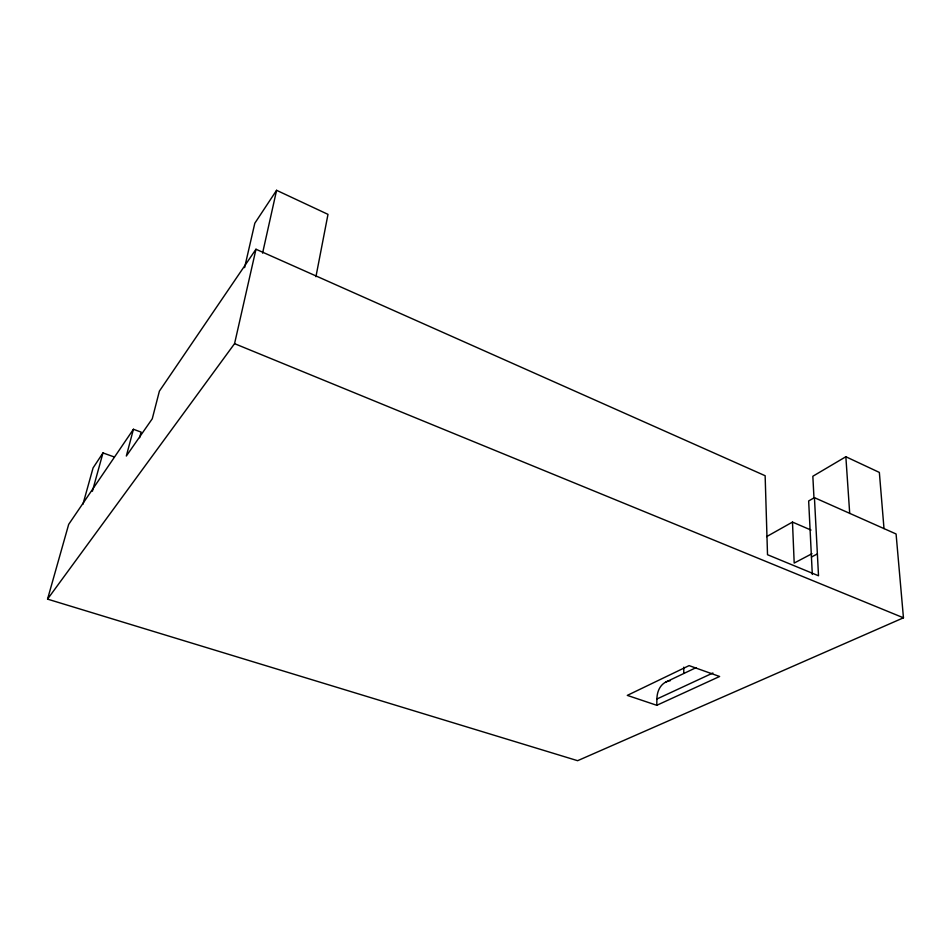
<?xml version="1.0" encoding="UTF-8"?>
<svg xmlns="http://www.w3.org/2000/svg" width="951" height="951" viewBox="0 0 951 951"><rect width="100%" height="100%" fill="white"/><g stroke="black" fill="none" stroke-linecap="round" stroke-linejoin="round"><path stroke-width="1.43" d="M683.757 673.082L683.793 667.174M656.784 705.297L719.61 676.482L689.095 665.617L627.303 695.383L656.784 705.297L656.891 699.009A27.282 19.4 63.7 0 1 670.396 680.643M315.934 276.705L327.988 214.367L276.586 190.307L254.82 223.223L244.597 267.623M262.583 253.121L276.586 190.307M814.436 497.658L896.08 533.975L903.45 617.805L577.614 760.693L47.55 599.13L234.564 343.656L255.974 249.245L765.139 475.726L767.516 554.718L818.514 575.771L814.436 497.658L808.659 500.951L812.309 574.44M139.642 437.733L141.117 432.111L133.425 429.27L68.686 524.358L47.55 599.13M133.425 429.27L126.328 456.04L152.267 418.773L159.388 391.134L255.974 249.245M92.402 491.239L102.981 452.926L114.061 456.896M82.927 504.28L93.067 467.928L102.981 452.926M884.002 528.59L879.354 472.421L845.855 456.742L812.843 476.249L813.985 498.158M766.613 536.626L792.48 522.087L811.001 530.064M811.988 553.696L794.192 563.063L792.48 522.087M811.441 557.024L817.373 553.922M665.569 682.188L696.12 667.626M656.891 699.009L712.893 672.999M234.564 343.656L903.45 617.805M845.855 456.742L849.707 513.469"/></g></svg>
